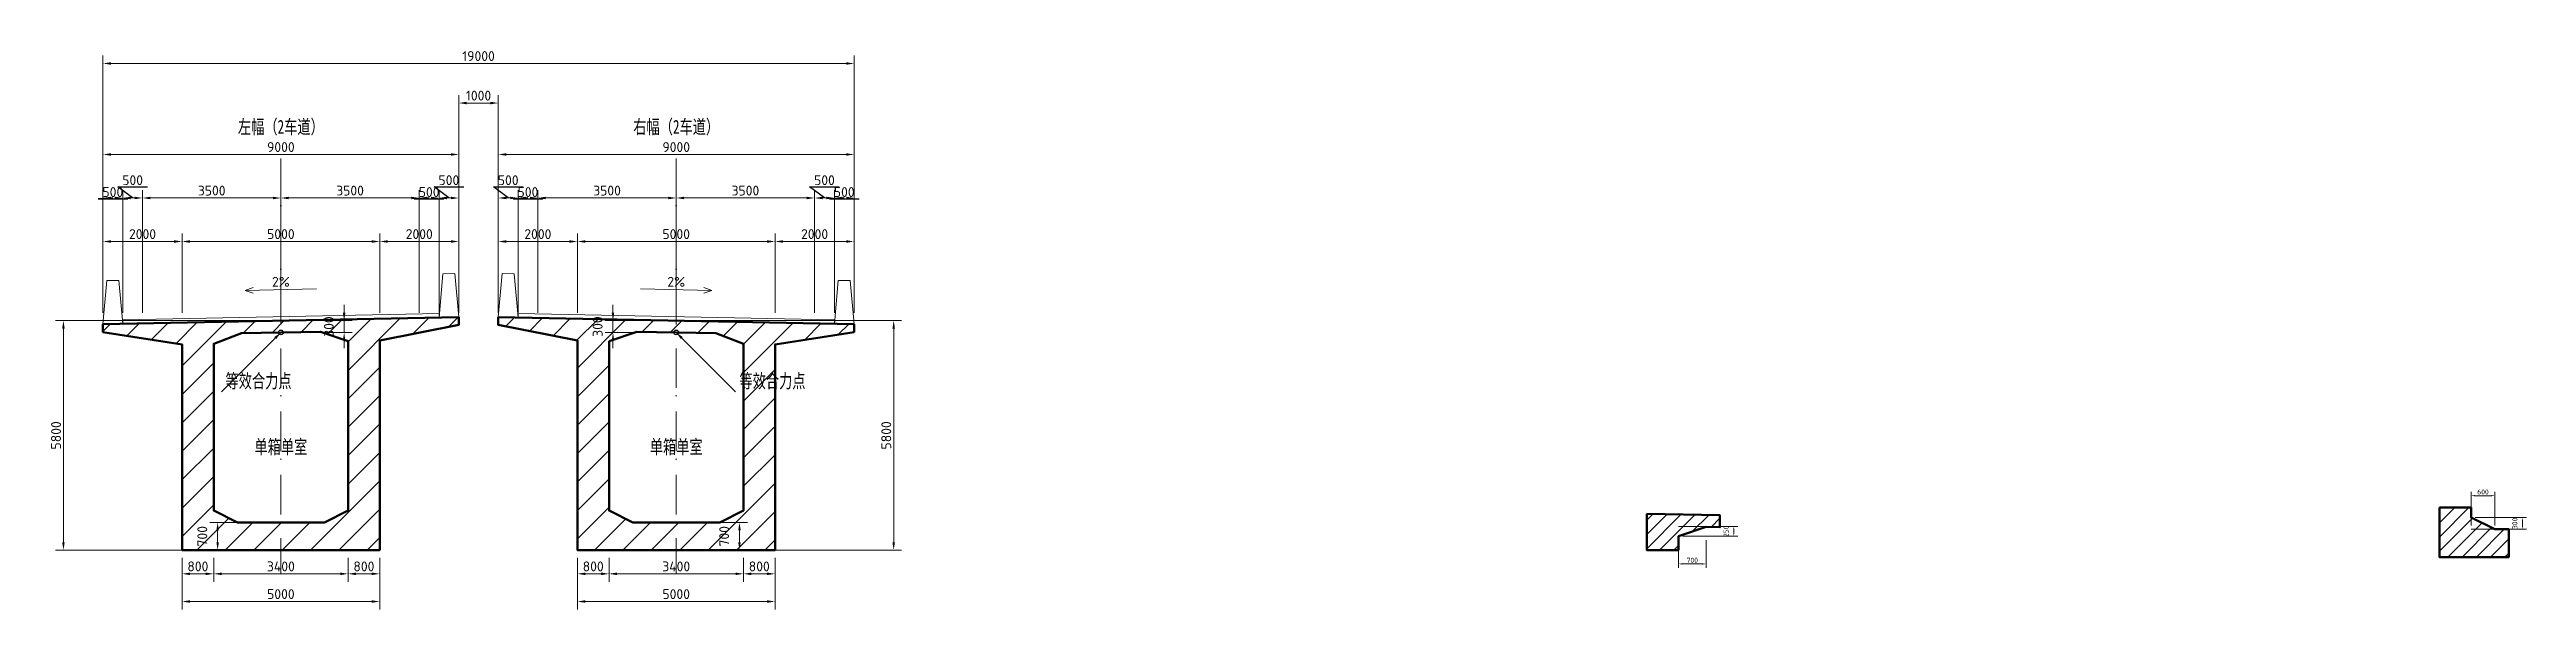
# Model space of a CAD drawing. Header units: millimetres. Extents: x 10673 to 73325, y 12900 to 27052.
import ezdxf
from ezdxf.enums import TextEntityAlignment as Align

# ---------------------------------------------------------------- set-up
doc = ezdxf.new("R2010")
doc.units = ezdxf.units.MM
doc.linetypes.add('B-CENTER', pattern=[1600, 1000, -200, 0, -400])
for name, color, linetype, lineweight in [('B-CENTER', 7, 'B-CENTER', 13), ('B-CUT', 7, 'Continuous', 50), ('B-DETAIL', 7, 'Continuous', 13), ('B-DIM', 7, 'Continuous', 13), ('B-HATCH', 7, 'Continuous', 13), ('B-PRESTRESS', 7, 'Continuous', 25), ('B-TEXT', 7, 'Continuous', 13)]:
    doc.layers.add(name, color=color, linetype=linetype, lineweight=lineweight)
doc.styles.add('CN_FS', font='simfang.ttf', dxfattribs={"width": 0.7})
doc.styles.add('ISO_NUM', font='isocpeur.ttf')
doc.dimstyles.new('CN_MM_100', dxfattribs={"dimscale": 100, "dimtxt": 2.5, "dimasz": 2, "dimexe": 2, "dimexo": 2, "dimtad": 1, "dimdec": 0, "dimtxsty": 'ISO_NUM', "dimcen": 2.5, "dimazin": 3, "dimtfac": 1, "dimtmove": 1, "dimatfit": 3, "dimlwd": 13, "dimlwe": 13, "dimarcsym": 0})
doc.dimstyles.new('CN_MM_50', dxfattribs={"dimscale": 50, "dimtxt": 2.5, "dimasz": 2, "dimexe": 2, "dimexo": 2, "dimtad": 1, "dimdec": 0, "dimtxsty": 'ISO_NUM', "dimcen": 2.5, "dimazin": 3, "dimtfac": 1, "dimtmove": 1, "dimatfit": 3, "dimlwd": 13, "dimlwe": 13, "dimarcsym": 0})

# ---------------------------------------------------------------- blocks, each defined once
blk = doc.blocks.new('_CLOSEDFILLED')
at = {"color": 0, "linetype": 'ByBlock'}
blk.add_solid([(-1, 0.16), (0, 0), (-1, -0.16)], dxfattribs=at)
blk = doc.blocks.new('*D2')
at = {"color": 0}
for p, q in [((20775, 23300), (20400, 23578.125)), ((20400, 23578.125), (21150, 23578.125))]:
    blk.add_line(p, q, dxfattribs=at)
at = {"color": 0, "lineweight": 13}
for p, q in [((20525, 20400), (20525, 23500)), ((20725, 23300), (20825, 23300)), ((21025, 20400), (21025, 23500))]:
    blk.add_line(p, q, dxfattribs=at)
at = {"layer": 'Defpoints'}
for p in [(20525, 23300), (20525, 20200), (21025, 20200)]:
    blk.add_point(p, dxfattribs=at)
at = {"layer": 'B-DIM', "color": 0, "xscale": 200, "yscale": 200, "rotation": 180}
blk.add_blockref('_CLOSEDFILLED', (20525, 23300), dxfattribs=at)
at = {"layer": 'B-DIM', "color": 0, "xscale": 200, "yscale": 200}
blk.add_blockref('_CLOSEDFILLED', (21025, 23300), dxfattribs=at)
at = {"layer": 'B-DIM', "color": 0, "insert": (20775, 23750), "char_height": 250, "attachment_point": 5, "style": 'ISO_NUM'}
blk.add_mtext('500', dxfattribs=at)
blk = doc.blocks.new('*D3')
at = {"color": 0}
for p, q in [((20275, 23300), (19900, 23278.125)), ((19900, 23278.125), (20650, 23278.125))]:
    blk.add_line(p, q, dxfattribs=at)
at = {"color": 0, "lineweight": 13}
for p, q in [((20025, 20400), (20025, 23500)), ((20525, 20400), (20525, 23500))]:
    blk.add_line(p, q, dxfattribs=at)
at = {"layer": 'Defpoints'}
for p in [(20025, 23300), (20025, 20200), (20525, 20200)]:
    blk.add_point(p, dxfattribs=at)
at = {"layer": 'B-DIM', "color": 0, "xscale": 200, "yscale": 200, "rotation": 180}
blk.add_blockref('_CLOSEDFILLED', (20025, 23300), dxfattribs=at)
at = {"layer": 'B-DIM', "color": 0, "xscale": 200, "yscale": 200}
blk.add_blockref('_CLOSEDFILLED', (20525, 23300), dxfattribs=at)
at = {"layer": 'B-DIM', "color": 0, "insert": (20275, 23450), "char_height": 250, "attachment_point": 5, "style": 'ISO_NUM'}
blk.add_mtext('500', dxfattribs=at)
blk = doc.blocks.new('*D6')
at = {"color": 0}
for p, q in [((12775, 23300), (12400, 23578.125)), ((12400, 23578.125), (13150, 23578.125))]:
    blk.add_line(p, q, dxfattribs=at)
at = {"color": 0, "lineweight": 13}
for p, q in [((12525, 20400), (12525, 23500)), ((12725, 23300), (12825, 23300)), ((13025, 20400), (13025, 23500))]:
    blk.add_line(p, q, dxfattribs=at)
at = {"layer": 'Defpoints'}
for p in [(12525, 23300), (12525, 20200), (13025, 20200)]:
    blk.add_point(p, dxfattribs=at)
at = {"layer": 'B-DIM', "color": 0, "xscale": 200, "yscale": 200, "rotation": 180}
blk.add_blockref('_CLOSEDFILLED', (12525, 23300), dxfattribs=at)
at = {"layer": 'B-DIM', "color": 0, "xscale": 200, "yscale": 200}
blk.add_blockref('_CLOSEDFILLED', (13025, 23300), dxfattribs=at)
at = {"layer": 'B-DIM', "color": 0, "insert": (12775, 23750), "char_height": 250, "attachment_point": 5, "style": 'ISO_NUM'}
blk.add_mtext('500', dxfattribs=at)
blk = doc.blocks.new('*D7')
at = {"color": 0}
for p, q in [((12275, 23300), (11900, 23278.125)), ((11900, 23278.125), (12650, 23278.125))]:
    blk.add_line(p, q, dxfattribs=at)
at = {"color": 0, "lineweight": 13}
for p, q in [((12025, 20400), (12025, 23500)), ((12525, 20400), (12525, 23500))]:
    blk.add_line(p, q, dxfattribs=at)
at = {"layer": 'Defpoints'}
for p in [(12025, 23300), (12025, 20200), (12525, 20200)]:
    blk.add_point(p, dxfattribs=at)
at = {"layer": 'B-DIM', "color": 0, "xscale": 200, "yscale": 200, "rotation": 180}
blk.add_blockref('_CLOSEDFILLED', (12025, 23300), dxfattribs=at)
at = {"layer": 'B-DIM', "color": 0, "xscale": 200, "yscale": 200}
blk.add_blockref('_CLOSEDFILLED', (12525, 23300), dxfattribs=at)
at = {"layer": 'B-DIM', "color": 0, "insert": (12275, 23450), "char_height": 250, "attachment_point": 5, "style": 'ISO_NUM'}
blk.add_mtext('500', dxfattribs=at)
blk = doc.blocks.new('*D19')
at = {"color": 0}
for p, q in [((22275, 23300), (21900, 23578.125)), ((21900, 23578.125), (22650, 23578.125))]:
    blk.add_line(p, q, dxfattribs=at)
at = {"color": 0, "lineweight": 13}
for p, q in [((22025, 20400), (22025, 23500)), ((22225, 23300), (22325, 23300)), ((22525, 20400), (22525, 23500))]:
    blk.add_line(p, q, dxfattribs=at)
at = {"layer": 'Defpoints'}
for p in [(22025, 23300), (22025, 20200), (22525, 20200)]:
    blk.add_point(p, dxfattribs=at)
at = {"layer": 'B-DIM', "color": 0, "xscale": 200, "yscale": 200, "rotation": 180}
blk.add_blockref('_CLOSEDFILLED', (22025, 23300), dxfattribs=at)
at = {"layer": 'B-DIM', "color": 0, "xscale": 200, "yscale": 200}
blk.add_blockref('_CLOSEDFILLED', (22525, 23300), dxfattribs=at)
at = {"layer": 'B-DIM', "color": 0, "insert": (22275, 23750), "char_height": 250, "attachment_point": 5, "style": 'ISO_NUM'}
blk.add_mtext('500', dxfattribs=at)
blk = doc.blocks.new('*D20')
at = {"color": 0}
for p, q in [((22775, 23300), (22400, 23278.125)), ((22400, 23278.125), (23150, 23278.125))]:
    blk.add_line(p, q, dxfattribs=at)
at = {"color": 0, "lineweight": 13}
for p, q in [((22525, 20400), (22525, 23500)), ((23025, 20400), (23025, 23500))]:
    blk.add_line(p, q, dxfattribs=at)
at = {"layer": 'Defpoints'}
for p in [(22525, 23300), (22525, 20200), (23025, 20200)]:
    blk.add_point(p, dxfattribs=at)
at = {"layer": 'B-DIM', "color": 0, "xscale": 200, "yscale": 200, "rotation": 180}
blk.add_blockref('_CLOSEDFILLED', (22525, 23300), dxfattribs=at)
at = {"layer": 'B-DIM', "color": 0, "xscale": 200, "yscale": 200}
blk.add_blockref('_CLOSEDFILLED', (23025, 23300), dxfattribs=at)
at = {"layer": 'B-DIM', "color": 0, "insert": (22775, 23450), "char_height": 250, "attachment_point": 5, "style": 'ISO_NUM'}
blk.add_mtext('500', dxfattribs=at)
blk = doc.blocks.new('*D23')
at = {"color": 0}
for p, q in [((30275, 23300), (29900, 23578.125)), ((29900, 23578.125), (30650, 23578.125))]:
    blk.add_line(p, q, dxfattribs=at)
at = {"color": 0, "lineweight": 13}
for p, q in [((30025, 20400), (30025, 23500)), ((30225, 23300), (30325, 23300)), ((30525, 20400), (30525, 23500))]:
    blk.add_line(p, q, dxfattribs=at)
at = {"layer": 'Defpoints'}
for p in [(30025, 23300), (30025, 20200), (30525, 20200)]:
    blk.add_point(p, dxfattribs=at)
at = {"layer": 'B-DIM', "color": 0, "xscale": 200, "yscale": 200, "rotation": 180}
blk.add_blockref('_CLOSEDFILLED', (30025, 23300), dxfattribs=at)
at = {"layer": 'B-DIM', "color": 0, "xscale": 200, "yscale": 200}
blk.add_blockref('_CLOSEDFILLED', (30525, 23300), dxfattribs=at)
at = {"layer": 'B-DIM', "color": 0, "insert": (30275, 23750), "char_height": 250, "attachment_point": 5, "style": 'ISO_NUM'}
blk.add_mtext('500', dxfattribs=at)
blk = doc.blocks.new('*D24')
at = {"color": 0}
for p, q in [((30775, 23300), (30400, 23278.125)), ((30400, 23278.125), (31150, 23278.125))]:
    blk.add_line(p, q, dxfattribs=at)
at = {"color": 0, "lineweight": 13}
for p, q in [((30525, 20400), (30525, 23500)), ((31025, 20400), (31025, 23500))]:
    blk.add_line(p, q, dxfattribs=at)
at = {"layer": 'Defpoints'}
for p in [(30525, 23300), (30525, 20200), (31025, 20200)]:
    blk.add_point(p, dxfattribs=at)
at = {"layer": 'B-DIM', "color": 0, "xscale": 200, "yscale": 200, "rotation": 180}
blk.add_blockref('_CLOSEDFILLED', (30525, 23300), dxfattribs=at)
at = {"layer": 'B-DIM', "color": 0, "xscale": 200, "yscale": 200}
blk.add_blockref('_CLOSEDFILLED', (31025, 23300), dxfattribs=at)
at = {"layer": 'B-DIM', "color": 0, "insert": (30775, 23450), "char_height": 250, "attachment_point": 5, "style": 'ISO_NUM'}
blk.add_mtext('500', dxfattribs=at)

msp = doc.modelspace()

# ---------------------------------------------------------------- hatches: boundary and pattern name
at = {"layer": 'B-HATCH'}
h = msp.add_hatch(dxfattribs=at)
h.set_pattern_fill('ANSI31', color=256, scale=160, style=0)
h.paths.add_polyline_path([(21025, 20290), (12025, 20110), (12025, 19910), (14025, 19600), (14025, 14400), (19025, 14400), (19025, 19700), (21025, 20090)])
h.paths.add_polyline_path([(18225, 19684), (17525, 19920), (15525, 19880), (14825, 19616), (14825, 15400), (15425, 15100), (17625, 15100), (18225, 15400)], flags=0)
h = msp.add_hatch(dxfattribs=at)
h.set_pattern_fill('ANSI31', color=256, scale=160, style=0)
h.paths.add_polyline_path([(22025, 20290), (31025, 20110), (31025, 19910), (29025, 19600), (29025, 14400), (24025, 14400), (24025, 19700), (22025, 20090)])
h.paths.add_polyline_path([(24825, 19684), (25525, 19920), (27525, 19880), (28225, 19616), (28225, 15400), (27625, 15100), (25425, 15100), (24825, 15400)], flags=0)
h = msp.add_hatch(dxfattribs=at)
h.set_pattern_fill('ANSI31', color=256, scale=80, style=0)
h.paths.add_polyline_path([(51075, 15316), (52925, 15279), (52925, 14979), (52575, 14986), (51875, 14750), (51875, 14400), (51075, 14400)])
h = msp.add_hatch(dxfattribs=at)
h.set_pattern_fill('ANSI31', color=256, scale=80, style=0)
h.paths.add_polyline_path([(71125, 15475), (71925, 15475), (71925, 15225), (72525, 14925), (72875, 14925), (72875, 14225), (71125, 14225)])

# ---------------------------------------------------------------- linework, layer by layer
at = {"layer": 'B-CENTER'}
for p, q in [((16525, 24300), (16525, 13800)), ((26525, 24300), (26525, 13800))]:
    msp.add_line(p, q, dxfattribs=at)
at = {"layer": 'B-CUT'}
for points in [[(21025, 20290), (12025, 20110), (12025, 19910), (14025, 19600), (14025, 14400), (19025, 14400), (19025, 19700), (21025, 20090)], [(22025, 20290), (31025, 20110), (31025, 19910), (29025, 19600), (29025, 14400), (24025, 14400), (24025, 19700), (22025, 20090)], [(18225, 19684), (17525, 19920), (15525, 19880), (14825, 19616), (14825, 15400), (15425, 15100), (17625, 15100), (18225, 15400)], [(24825, 19684), (25525, 19920), (27525, 19880), (28225, 19616), (28225, 15400), (27625, 15100), (25425, 15100), (24825, 15400)], [(51075, 15316), (52925, 15279), (52925, 14979), (52575, 14986), (51875, 14750), (51875, 14400), (51075, 14400)], [(71125, 15475), (71925, 15475), (71925, 15225), (72525, 14925), (72875, 14925), (72875, 14225), (71125, 14225)]]:
    msp.add_lwpolyline(points, close=True, dxfattribs=at)
at = {"layer": 'B-DETAIL'}
for p, q in [((17425, 21000), (15625, 20964)), ((25625, 21000), (27425, 20964)), ((16525, 19901), (15025, 18400)), ((26525, 19901), (28025, 18400)), ((51875, 15000), (52575, 15000)), ((71925, 14925), (72525, 14925))]:
    msp.add_line(p, q, dxfattribs=at)
for points in [[(21025, 20290), (20525, 20280), (20625, 21382), (20925, 21388)], [(22025, 20290), (22525, 20280), (22425, 21382), (22125, 21388)], [(12525, 20120), (12025, 20110), (12125, 21212), (12425, 21218)], [(30525, 20120), (31025, 20110), (30925, 21212), (30625, 21218)], [(20525, 20280), (12525, 20120), (12525, 20220), (20525, 20380)], [(22525, 20280), (30525, 20120), (30525, 20220), (22525, 20380)]]:
    msp.add_lwpolyline(points, close=True, dxfattribs=at)
for points in [[(15825, 21034), (15625, 20964), (15825, 20894)], [(27225, 21034), (27425, 20964), (27225, 20894)]]:
    msp.add_lwpolyline(points, dxfattribs=at)
for points in [[(16525, 19901), (16408.4, 19734.8), (16358.9, 19784.3)], [(26525, 19901), (26691.1, 19784.3), (26641.6, 19734.8)]]:
    msp.add_solid(points, dxfattribs=at)
at = {"layer": 'B-PRESTRESS'}
for centre in [(16525, 19901), (26525, 19901)]:
    msp.add_circle(centre, 60, dxfattribs=at)

# ---------------------------------------------------------------- texts
at = {"layer": 'B-TEXT', "style": 'CN_FS', "width": 0.7}
for s, p in [('左幅（2车道）', (16525, 25100)), ('右幅（2车道）', (26525, 25100)), ('单箱单室', (16525, 17010)), ('单箱单室', (26525, 17010))]:
    msp.add_text(s, height=350, dxfattribs=at).set_placement(p, align=Align.MIDDLE_CENTER)
at = {"layer": 'B-TEXT', "style": 'ISO_NUM'}
for p in [(16525, 21182), (26525, 21182)]:
    msp.add_text('2%', height=250, dxfattribs=at).set_placement(p, align=Align.MIDDLE_CENTER)
at = {"layer": 'B-TEXT', "style": 'CN_FS', "width": 0.7}
for p in [(15125, 18500), (28125, 18500)]:
    msp.add_text('等效合力点', height=350, dxfattribs=at).set_placement(p)

# ---------------------------------------------------------------- dimensions: what is measured, and where the dimension line sits
at = {"layer": 'B-DIM'}
for base, p1, p2, dimstyle in [((12025, 26700), (12025, 20200), (31025, 20200), 'CN_MM_100'), ((21025, 25700), (21025, 20200), (22025, 20200), 'CN_MM_100'), ((12025, 24400), (12025, 20200), (21025, 20200), 'CN_MM_100'), ((22025, 24400), (22025, 20200), (31025, 20200), 'CN_MM_100'), ((13025, 23300), (13025, 20200), (16525, 20200), 'CN_MM_100'), ((16525, 23300), (16525, 20200), (20025, 20200), 'CN_MM_100'), ((23025, 23300), (23025, 20200), (26525, 20200), 'CN_MM_100'), ((26525, 23300), (26525, 20200), (30025, 20200), 'CN_MM_100'), ((12025, 22200), (12025, 20200), (14025, 20200), 'CN_MM_100'), ((14025, 22200), (14025, 20200), (19025, 20200), 'CN_MM_100'), ((19025, 22200), (19025, 20200), (21025, 20200), 'CN_MM_100'), ((22025, 22200), (22025, 20200), (24025, 20200), 'CN_MM_100'), ((24025, 22200), (24025, 20200), (29025, 20200), 'CN_MM_100'), ((29025, 22200), (29025, 20200), (31025, 20200), 'CN_MM_100'), ((71925, 15775), (71925, 14925), (72525, 14925), 'CN_MM_50'), ((51875, 14050), (51875, 14750), (52575, 14750), 'CN_MM_50'), ((14025, 13800), (14025, 14400), (14825, 14400), 'CN_MM_100'), ((14025, 13100), (14025, 14400), (19025, 14400), 'CN_MM_100'), ((14825, 13800), (14825, 14400), (18225, 14400), 'CN_MM_100'), ((18225, 13800), (18225, 14400), (19025, 14400), 'CN_MM_100'), ((24025, 13800), (24025, 14400), (24825, 14400), 'CN_MM_100'), ((24025, 13100), (24025, 14400), (29025, 14400), 'CN_MM_100'), ((24825, 13800), (24825, 14400), (28225, 14400), 'CN_MM_100'), ((28225, 13800), (28225, 14400), (29025, 14400), 'CN_MM_100')]:
    msp.add_linear_dim(base=base, p1=p1, p2=p2, dimstyle=dimstyle, dxfattribs=at).render()
for base, p1, p2, picture, middle in [((12525, 23300), (12525, 20200), (13025, 20200), '*D6', (12400, 23578.1)), ((20525, 23300), (20525, 20200), (21025, 20200), '*D2', (20400, 23578.1)), ((22025, 23300), (22025, 20200), (22525, 20200), '*D19', (21900, 23578.1)), ((30025, 23300), (30025, 20200), (30525, 20200), '*D23', (29900, 23578.1)), ((12025, 23300), (12025, 20200), (12525, 20200), '*D7', (11900, 23278.1)), ((20025, 23300), (20025, 20200), (20525, 20200), '*D3', (19900, 23278.1)), ((22525, 23300), (22525, 20200), (23025, 20200), '*D20', (22400, 23278.1)), ((30525, 23300), (30525, 20200), (31025, 20200), '*D24', (30400, 23278.1))]:
    dim = msp.add_linear_dim(base=base, p1=p1, p2=p2, dimstyle='CN_MM_100', override={"dimtmove": 1}, dxfattribs=at)
    dim.commit()
    dim.dimension.update_dxf_attribs({"geometry": picture, "text_midpoint": middle, "dimtype": 160})
for base, p1, p2, dimstyle in [((11025, 14400), (16525, 14400), (16525, 20200), 'CN_MM_100'), ((18125, 19900), (16525, 19900), (16525, 20200), 'CN_MM_100'), ((24925, 19900), (26525, 19900), (26525, 20200), 'CN_MM_100'), ((32025, 14400), (26525, 14400), (26525, 20200), 'CN_MM_100'), ((14925, 14400), (16525, 14400), (16525, 15100), 'CN_MM_100'), ((28125, 14400), (26525, 14400), (26525, 15100), 'CN_MM_100'), ((73225, 14925), (71925, 14925), (71925, 15225), 'CN_MM_50'), ((53275, 14750), (51875, 14750), (51875, 15000), 'CN_MM_50')]:
    msp.add_linear_dim(base=base, p1=p1, p2=p2, angle=90, dimstyle=dimstyle, dxfattribs=at).render()

doc.saveas('drawing.dxf')
